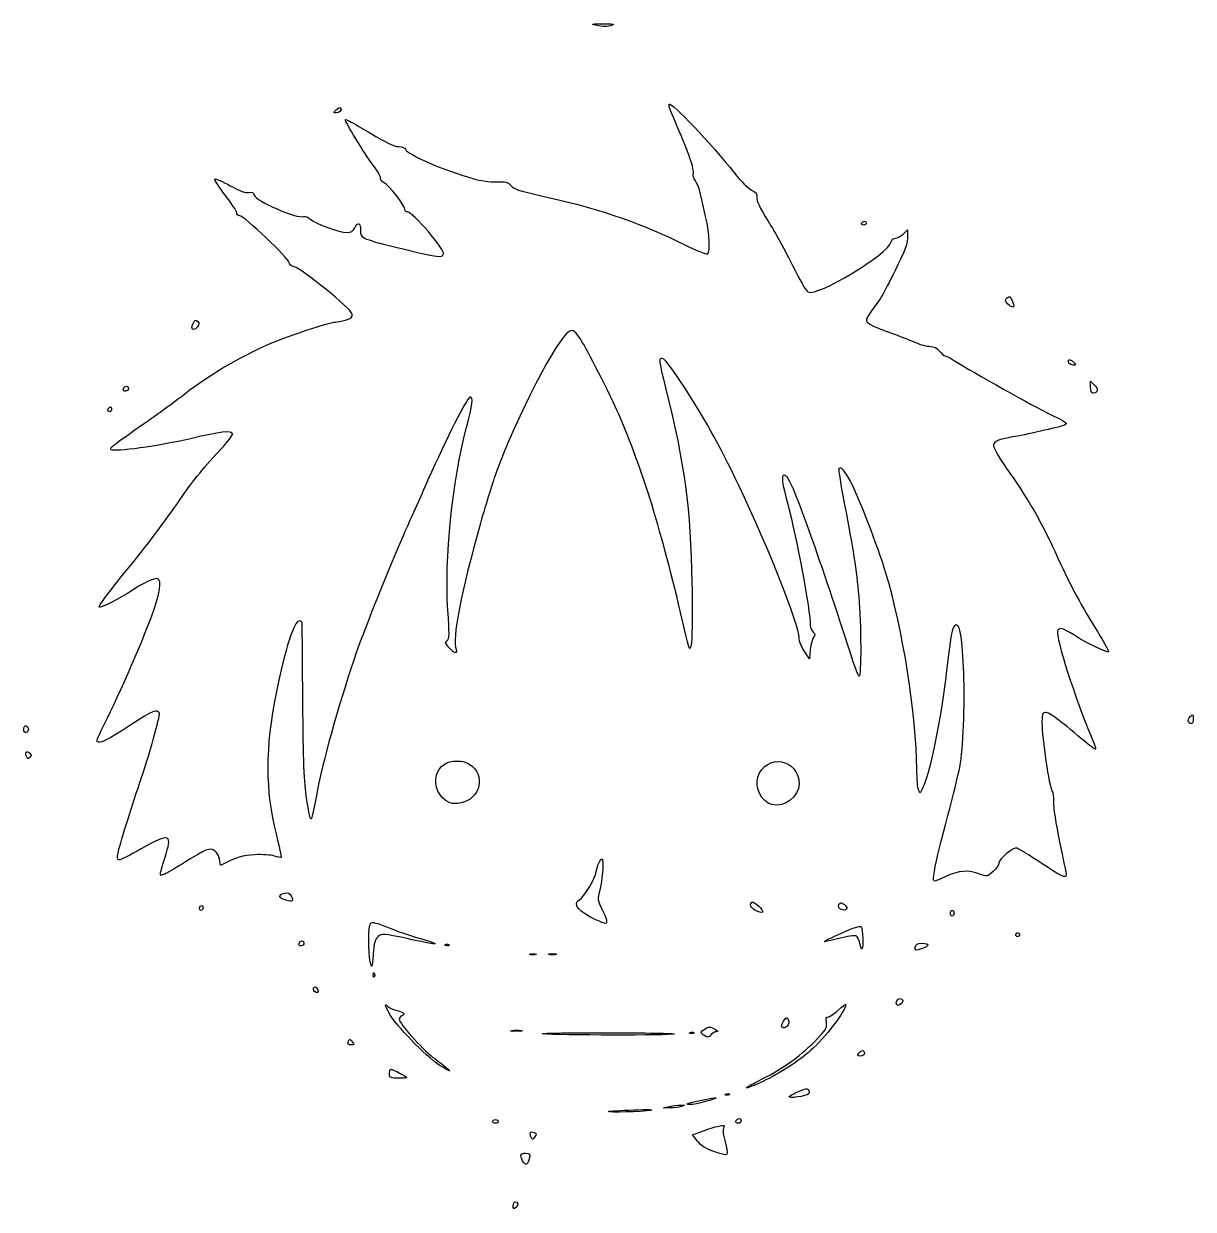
# Model space of a CAD drawing. Extents: x 61.4 to 117, y 125.4 to 225.4.
# Drawn here: x 66.6 to 112.46, y 178.87 to 225.37 of the extents above; entities that cross this region are included whole.
import ezdxf

# ---------------------------------------------------------------- set-up
doc = ezdxf.new("R2010")
doc.units = 0
doc.layers.add('Layer_1', color=7, linetype='CONTINUOUS')

msp = doc.modelspace()

# ---------------------------------------------------------------- linework, layer by layer
at = {"layer": 'Layer_1', "color": 7}
for points in [[(89.019193, 225.313554)], [(99.458213, 217.548388)], [(105.18171, 214.387868)], [(73.196874, 213.464349)], [(70.502134, 211.042328)], [(108.43214, 211.118118)], [(69.899304, 210.218438)], [(66.602544, 197.695815)], [(112.27345, 197.995856)], [(83.304973, 194.81361)], [(95.941683, 194.74221)], [(76.876684, 190.98973)], [(73.488634, 190.6589)], [(89.031993, 190.22414)], [(95.300823, 190.58247)], [(102.93765, 190.48012)], [(77.387994, 189.28519)], [(99.391503, 189.29758)], [(105.50163, 189.63768)], [(87.205873, 188.8824)], [(101.56032, 189.14633)], [(80.191463, 188.57552)], [(78.006134, 187.41565)], [(85.741753, 185.88095)], [(93.248233, 185.71148)], [(96.323943, 186.01989)], [(79.322633, 185.42548)], [(99.348103, 184.98594)], [(82.896273, 184.52324)], [(80.986863, 184.04292)], [(94.958833, 183.66033)], [(96.611793, 183.28184)], [(92.616283, 183.00358)], [(84.989863, 182.31224)], [(89.537863, 182.70531)], [(94.513183, 182.30424)], [(86.491523, 181.72662)], [(93.621223, 181.15021)], [(86.164543, 180.76907)], [(85.795603, 179.00678)]]:
    msp.add_lwpolyline(points, close=True, dxfattribs=at)
for points in [[(78.855173, 221.994346), (78.855753, 221.994346)], [(101.08363, 217.121505), (101.25317, 217.280785), (101.25339, 216.993305)], [(107.58707, 212.058998), (107.58666, 212.059038)], [(108.43211, 211.118118), (108.43211, 211.354158), (108.58751, 211.198758)], [(97.444503, 200.826806), (97.406803, 200.461346), (97.205353, 200.770056)], [(66.705594, 196.62453), (66.705784, 196.62451)], [(102.27879, 191.85672), (102.27842, 191.85677)], [(98.633513, 190.63845), (98.633853, 190.6385)], [(83.144633, 189.24798), (83.144723, 189.24818)], [(86.474673, 188.88236), (86.474703, 188.88266)], [(80.307043, 188.0688), (80.307243, 188.0688)], [(100.81319, 186.95933), (100.81322, 186.95953)], [(86.967783, 185.74895), (86.967783, 185.74875)], [(92.741203, 185.80495), (92.741293, 185.80515)], [(94.133073, 183.3875), (94.133163, 183.3877)], [(91.949183, 182.84082), (91.692783, 182.84182), (91.912553, 182.89772), (91.912583, 182.89812)], [(93.017073, 181.54217), (92.828733, 181.78909), (93.213103, 181.93188)]]:
    msp.add_lwpolyline(points, dxfattribs=at)
for points in [[(89.019193, 225.313554), (88.821923, 225.355074), (88.889503, 225.368064), (89.312223, 225.369864)], [(89.678503, 225.313554), (89.458123, 225.242974), (89.354493, 225.242974), (89.019193, 225.313554)], [(89.312223, 225.369864), (89.688153, 225.371464), (89.803813, 225.353684), (89.678503, 225.313554)], [(91.906233, 222.217699), (92.002133, 222.313569), (93.565443, 220.663244), (94.473123, 219.508005)], [(78.853173, 221.870508), (78.741354, 221.870508), (78.741554, 221.880108), (78.855173, 221.994346)], [(79.025303, 222.072476), (79.097403, 222.000376), (78.986703, 221.870508), (78.853173, 221.870508)], [(78.855753, 221.994346), (78.923853, 222.062456), (79.000163, 222.097616), (79.025303, 222.072476)], [(92.226423, 221.342725), (92.024253, 221.797891), (91.880163, 222.191629), (91.906233, 222.217699)], [(80.296063, 219.835255), (79.978383, 220.237155), (79.169983, 221.568775), (79.215843, 221.614634)], [(79.215843, 221.614634), (79.230843, 221.629634), (79.456603, 221.51432), (79.717543, 221.358378)], [(79.717543, 221.358378), (80.847923, 220.682818), (81.107143, 220.551785), (81.313183, 220.551785)], [(92.856563, 219.493135), (92.910463, 219.633545), (92.663013, 220.359825), (92.226423, 221.342725)], [(81.313183, 220.551785), (81.437193, 220.551785), (81.549283, 220.505485), (81.572633, 220.444645)], [(81.572633, 220.444645), (81.653133, 220.234795), (83.073233, 219.617085), (84.214173, 219.295605)], [(80.594863, 219.313515), (80.594863, 219.392615), (80.460403, 219.627355), (80.296063, 219.835255)], [(94.473123, 219.508005), (94.712753, 219.203015), (95.013583, 218.903525), (95.141643, 218.842455)], [(74.502541, 218.651055), (74.254201, 218.971446), (74.071261, 219.253846), (74.096031, 219.278616)], [(74.096031, 219.278616), (74.120731, 219.303416), (74.393321, 219.185216), (74.701651, 219.015966)], [(80.738093, 219.124325), (80.659293, 219.149325), (80.594863, 219.234465), (80.594863, 219.313515)], [(81.547193, 218.090435), (81.547193, 218.246725), (80.900823, 219.072675), (80.738093, 219.124325)], [(84.214173, 219.295605), (84.506203, 219.213305), (84.899793, 219.159545), (85.145123, 219.168395)], [(85.145123, 219.168395), (85.506803, 219.181395), (85.589833, 219.159395), (85.702273, 219.020565)], [(92.940363, 219.204115), (92.872863, 219.307185), (92.835123, 219.437245), (92.856563, 219.493135)], [(93.341393, 217.808095), (93.092293, 218.922425), (93.066813, 219.011125), (92.940363, 219.204115)], [(74.954091, 217.954916), (74.954091, 218.017416), (74.750891, 218.330656), (74.502541, 218.651055)], [(74.701651, 219.015966), (75.086321, 218.804856), (75.314711, 218.721466), (75.429461, 218.750265)], [(75.429461, 218.750265), (75.553711, 218.781465), (75.606111, 218.756265), (75.633391, 218.651865)], [(75.633391, 218.651865), (75.694091, 218.419715), (77.327791, 217.707485), (77.578721, 217.803775)], [(85.702273, 219.020565), (85.804973, 218.893735), (86.046303, 218.811075), (86.785873, 218.649415)], [(86.785873, 218.649415), (88.940233, 218.178515), (90.688703, 217.596635), (92.221483, 216.840505)], [(95.141643, 218.842455), (95.325133, 218.754955), (95.367713, 218.695325), (95.342583, 218.561075)], [(95.342583, 218.561075), (95.320283, 218.442075), (95.456913, 218.158845), (95.795693, 217.621525)], [(75.070101, 217.841316), (75.006301, 217.841316), (74.954091, 217.892416), (74.954091, 217.954916)], [(77.005271, 216.006046), (77.005271, 216.158936), (75.231311, 217.841316), (75.070101, 217.841316)], [(77.578721, 217.803775), (77.638421, 217.826675), (77.756401, 217.782175), (77.840791, 217.704775)], [(77.840791, 217.704775), (78.031871, 217.529615), (78.990273, 217.181995), (79.282153, 217.181995)], [(81.645893, 217.987815), (81.591593, 217.987815), (81.547193, 218.034015), (81.547193, 218.090435)], [(83.059363, 216.340365), (83.125563, 216.512975), (81.860223, 217.987815), (81.645893, 217.987815)], [(93.411893, 216.337805), (93.533183, 216.412805), (93.500393, 217.096795), (93.341393, 217.808095)], [(79.282153, 217.181995), (79.443093, 217.181995), (79.520893, 217.229795), (79.583433, 217.367025)], [(79.583433, 217.367025), (79.696483, 217.615155), (79.830253, 217.552295), (79.806573, 217.262165)], [(79.806573, 217.262165), (79.782073, 216.961415), (79.893473, 216.913705), (81.528313, 216.525055)], [(95.795693, 217.621525), (96.062443, 217.198475), (96.491593, 216.417435), (96.749373, 215.885885)], [(99.527113, 217.475088), (99.464313, 217.475088), (99.433313, 217.508088), (99.458213, 217.548388)], [(99.458213, 217.548388), (99.483113, 217.588688), (99.534513, 217.621688), (99.572423, 217.621688)], [(99.641323, 217.548388), (99.641323, 217.508088), (99.589923, 217.475088), (99.527113, 217.475088)], [(99.572423, 217.621688), (99.610323, 217.621688), (99.641323, 217.588688), (99.641323, 217.548388)], [(92.221483, 216.840505), (92.834373, 216.538155), (93.370053, 216.311945), (93.411893, 216.337805)], [(97.352053, 214.847716), (97.714983, 214.653475), (100.48636, 216.323425), (100.61454, 216.813585)], [(100.61454, 216.813585), (100.63594, 216.895285), (100.71204, 216.962225), (100.78374, 216.962225)], [(100.78374, 216.962225), (100.85544, 216.962225), (100.99037, 217.033925), (101.08363, 217.121505)], [(101.25339, 216.993305), (101.25354, 216.835195), (101.19069, 216.573965), (101.11372, 216.412805)], [(81.528313, 216.525055), (82.920373, 216.194125), (82.999573, 216.184565), (83.059363, 216.340365)], [(101.11372, 216.412805), (100.4368, 214.994746), (100.26391, 214.672806), (99.973613, 214.289805)], [(77.206721, 215.838276), (77.083131, 215.864876), (77.005271, 215.929776), (77.005271, 216.006046)], [(79.482153, 213.981726), (79.453853, 214.180595), (77.499521, 215.775156), (77.206721, 215.838276)], [(96.749373, 215.885885), (97.007153, 215.354325), (97.278353, 214.887155), (97.352053, 214.847716)], [(105.18172, 214.387868), (105.07247, 214.508568), (105.07106, 214.534198), (105.16912, 214.615598)], [(105.16912, 214.615598), (105.26172, 214.692398), (105.29173, 214.675498), (105.3541, 214.511448)], [(105.3541, 214.511448), (105.3951, 214.403718), (105.4286, 214.301238), (105.4286, 214.283718)], [(79.225753, 213.744046), (79.453073, 213.807146), (79.500713, 213.851336), (79.482153, 213.981726)], [(99.973613, 214.289805), (99.790963, 214.048855), (99.641543, 213.813896), (99.641543, 213.767676)], [(105.4286, 214.283718), (105.4286, 214.206618), (105.29454, 214.263218), (105.18171, 214.387868)], [(73.418094, 213.485749), (73.304904, 213.349358), (73.195334, 213.338748), (73.196874, 213.464349)], [(73.196954, 213.464348), (73.19751, 213.514748), (73.229154, 213.605088), (73.267154, 213.665188)], [(73.267154, 213.665188), (73.320854, 213.750088), (73.355754, 213.754888), (73.424094, 213.686588)], [(73.424094, 213.686588), (73.492394, 213.618288), (73.491094, 213.573589), (73.418094, 213.485749)], [(76.455851, 212.899877), (77.345711, 213.255087), (78.617151, 213.665397), (78.830291, 213.666146)], [(78.830291, 213.666146), (78.894291, 213.666367), (79.072203, 213.701446), (79.225753, 213.744046)], [(99.641543, 213.767676), (99.641543, 213.627226), (99.798833, 213.539256), (100.52257, 213.274956)], [(87.984413, 213.294626), (87.535833, 213.054557), (85.912133, 209.924167), (85.137113, 207.805207)], [(88.518163, 212.859886), (88.217693, 213.333187), (88.153753, 213.385267), (87.984413, 213.294626)], [(100.52257, 213.274956), (100.90426, 213.135575), (101.37586, 212.952186), (101.57059, 212.867446)], [(72.902911, 210.842677), (73.910541, 211.635746), (75.290221, 212.434596), (76.455851, 212.899877)], [(90.005203, 209.893016), (89.748663, 210.507587), (88.762783, 212.474567), (88.518163, 212.859886)], [(101.57059, 212.867446), (101.76531, 212.782746), (102.02429, 212.713355), (102.14609, 212.713355)], [(102.14609, 212.713355), (102.29507, 212.713355), (102.41472, 212.653455), (102.51162, 212.530216)], [(102.51162, 212.530216), (102.59082, 212.429486), (102.68691, 212.347076), (102.72507, 212.347076)], [(91.544083, 212.196987), (91.520183, 212.158287), (91.632483, 211.607507), (91.793683, 210.973146)], [(92.355263, 211.341527), (91.820753, 212.154366), (91.637303, 212.347826), (91.544083, 212.196987)], [(102.72507, 212.347076), (102.76327, 212.347076), (102.93391, 212.258976), (103.10435, 212.151375)], [(103.10435, 212.151375), (103.82544, 211.695996), (106.24768, 210.338395), (106.83897, 210.058225)], [(107.58666, 212.059038), (107.50076, 212.198028), (107.62606, 212.232328), (107.75362, 212.104738)], [(107.75362, 212.104738), (107.86782, 211.990538), (107.86802, 211.980898), (107.75662, 211.980898)], [(107.75662, 211.980898), (107.68992, 211.980898), (107.61363, 212.016098), (107.58707, 212.058998)], [(70.502144, 211.042318), (70.547444, 211.178148), (70.705124, 211.200678), (70.705124, 211.071318)], [(94.640433, 207.257186), (93.891213, 208.831936), (93.239173, 209.997346), (92.355263, 211.341527)], [(108.58751, 211.198758), (108.74781, 211.038458), (108.72319, 210.882068), (108.53771, 210.882068)], [(70.589134, 210.955328), (70.525334, 210.955328), (70.486194, 210.994528), (70.502134, 211.042328)], [(70.705124, 211.071318), (70.705124, 211.007518), (70.652924, 210.955328), (70.589134, 210.955328)], [(71.401161, 209.747306), (71.965231, 210.143637), (72.641021, 210.636556), (72.902911, 210.842677)], [(84.092473, 210.719817), (83.976273, 210.684417), (83.170543, 209.090516), (82.452483, 207.475607)], [(83.967933, 209.526786), (84.202243, 210.401366), (84.240193, 210.764826), (84.092473, 210.719817)], [(91.793683, 210.973146), (92.506723, 208.167607), (92.751583, 206.333686), (92.803533, 203.409826)], [(108.53771, 210.882068), (108.46761, 210.882068), (108.43214, 210.961468), (108.43214, 211.118118)], [(69.899304, 210.218438), (69.899304, 210.256338), (69.932304, 210.307738), (69.972604, 210.332648)], [(69.972604, 210.149538), (69.932304, 210.149538), (69.899304, 210.180538), (69.899304, 210.218438)], [(69.972604, 210.332648), (70.012904, 210.357548), (70.045904, 210.326648), (70.045904, 210.263748)], [(70.045904, 210.263748), (70.045904, 210.200948), (70.012904, 210.149538), (69.972604, 210.149538)], [(70.038671, 208.662267), (69.963171, 208.737767), (69.954471, 208.730867), (71.401161, 209.747306)], [(92.510553, 201.615046), (91.686423, 205.221336), (90.977373, 207.564117), (90.005203, 209.893016)], [(106.83897, 210.058225), (107.19151, 209.891186), (107.47996, 209.731506), (107.47996, 209.703386)], [(74.787581, 209.288087), (74.739181, 209.425026), (74.346031, 209.378587), (73.136001, 209.092976)], [(74.349911, 208.702037), (74.608561, 208.973667), (74.805521, 209.237396), (74.787581, 209.288087)], [(83.232493, 202.373306), (83.091743, 204.366026), (83.407093, 207.433397), (83.967933, 209.526786)], [(107.36303, 209.607386), (107.21262, 209.549686), (105.775, 209.226305), (105.39215, 209.164075)], [(107.47996, 209.703386), (107.47996, 209.675286), (107.42736, 209.632086), (107.36303, 209.607386)], [(73.136001, 209.092976), (71.919771, 208.805896), (70.142221, 208.558717), (70.038671, 208.662267)], [(105.39215, 209.164075), (104.84037, 209.074375), (104.62296, 208.975945), (104.62296, 208.815775)], [(104.62296, 208.815775), (104.62296, 208.733175), (104.91358, 208.249516), (105.26876, 207.740926)], [(72.818061, 206.831746), (73.205671, 207.407686), (73.748401, 208.070336), (74.349911, 208.702037)], [(98.565713, 207.926307), (98.540213, 207.900807), (98.639713, 207.261557), (98.786683, 206.505676)], [(99.004283, 207.452647), (98.813763, 207.817066), (98.641983, 208.002576), (98.565713, 207.926307)], [(82.452483, 207.475607), (82.147933, 206.790666), (81.722913, 205.834667), (81.507983, 205.351177)], [(85.137113, 207.805207), (85.011853, 207.462736), (84.731263, 206.554336), (84.513573, 205.786536)], [(96.408853, 207.658696), (96.297703, 207.658696), (96.337853, 207.355056), (96.559093, 206.523226)], [(96.557033, 207.557617), (96.510933, 207.613217), (96.444213, 207.658696), (96.408853, 207.658696)], [(99.015663, 200.680897), (97.931433, 204.092317), (96.795023, 207.270856), (96.557033, 207.557617)], [(100.40838, 203.823127), (100.08554, 204.883126), (99.339663, 206.811187), (99.004283, 207.452647)], [(105.26876, 207.740926), (106.02909, 206.652196), (106.51528, 205.805016), (107.04133, 204.652205)], [(97.003893, 201.278226), (97.003893, 201.780446), (95.814113, 204.790296), (94.640433, 207.257186)], [(70.927341, 204.288936), (71.325501, 204.762866), (72.381501, 206.183077), (72.818061, 206.831746)], [(96.559093, 206.523226), (96.925253, 205.146386), (97.443413, 202.366816), (97.443413, 201.779447)], [(98.786683, 206.505676), (99.120083, 204.791316), (99.247003, 203.970066), (99.344403, 202.897036)], [(84.513573, 205.786536), (83.755813, 203.113846), (83.388373, 201.208996), (83.557003, 200.827546)], [(81.507983, 205.351177), (81.013893, 204.239656), (79.955063, 201.601236), (79.655873, 200.736026)], [(107.04133, 204.652205), (107.64864, 203.321295), (107.95413, 202.741925), (108.58763, 201.719575)], [(69.553321, 202.486176), (69.516421, 202.523076), (70.226961, 203.455276), (70.927341, 204.288936)], [(101.62344, 196.12084), (101.60424, 198.266265), (101.07063, 201.648787), (100.40838, 203.823127)], [(71.847801, 203.600416), (71.734241, 203.644016), (71.267371, 203.425236), (70.815111, 203.116546)], [(71.612451, 202.112296), (71.959311, 203.073226), (72.031541, 203.529906), (71.847801, 203.600416)], [(92.803533, 203.409826), (92.823933, 202.261536), (92.811533, 201.190167), (92.776033, 201.028996)], [(70.815111, 203.116546), (70.423171, 202.849037), (69.601141, 202.438356), (69.553321, 202.486176)], [(99.344403, 202.897036), (99.438903, 201.856286), (99.446343, 199.722936), (99.355303, 199.779186)], [(83.206593, 201.174936), (83.295993, 201.240336), (83.299893, 201.418906), (83.232493, 202.373306)], [(69.692361, 197.752926), (70.147951, 198.611928), (71.261681, 201.140546), (71.612451, 202.112296)], [(77.404161, 201.944716), (77.198821, 201.944716), (76.858851, 200.881196), (76.497811, 199.109456)], [(77.520261, 201.889816), (77.519261, 201.920016), (77.466661, 201.944716), (77.404161, 201.944716)], [(77.546961, 198.794736), (77.533661, 200.466816), (77.521561, 201.859596), (77.520261, 201.889816)], [(103.45103, 200.128736), (103.38823, 201.401867), (103.30645, 201.835656), (103.13975, 201.780096)], [(92.776033, 201.028996), (92.713133, 200.743676), (92.706133, 200.759066), (92.510553, 201.615046)], [(97.443413, 201.779447), (97.443413, 201.678746), (97.493313, 201.554986), (97.554203, 201.504416)], [(97.554203, 201.504416), (97.643803, 201.430116), (97.647503, 201.391367), (97.573603, 201.302367)], [(103.13975, 201.780096), (103.01244, 201.737696), (102.96484, 201.495726), (102.79022, 200.003416)], [(107.14018, 201.541805), (107.05438, 201.318255), (107.84157, 198.854155), (108.44696, 197.451086)], [(107.77299, 201.394565), (107.32914, 201.677095), (107.20333, 201.706365), (107.14018, 201.541805)], [(109.14375, 200.727056), (109.09415, 200.677456), (108.26606, 201.080685), (107.77299, 201.394565)], [(108.58763, 201.719575), (108.91349, 201.193686), (109.16375, 200.747045), (109.14375, 200.727056)], [(83.272993, 200.898746), (83.128423, 201.066816), (83.118013, 201.110146), (83.206593, 201.174936)], [(97.205353, 200.770056), (97.094553, 200.939856), (97.003893, 201.168536), (97.003893, 201.278226)], [(97.573603, 201.302367), (97.523303, 201.241767), (97.465253, 201.027806), (97.444503, 200.826806)], [(79.655873, 200.736026), (79.058053, 199.007266), (78.374041, 196.62244), (78.166781, 195.54424)], [(83.557003, 200.827546), (83.645403, 200.627616), (83.467903, 200.672076), (83.272993, 200.898746)], [(99.355303, 199.779186), (99.319003, 199.801586), (99.166143, 200.207396), (99.015663, 200.680897)], [(102.79022, 200.003416), (102.56058, 198.040936), (102.10971, 195.86448), (101.81934, 195.31665)], [(103.33507, 196.37599), (103.45387, 197.167197), (103.50905, 198.952756), (103.45103, 200.128736)], [(76.497811, 199.109456), (76.067151, 196.99599), (76.066101, 195.26403), (76.494811, 193.59623)], [(77.690891, 194.99162), (77.598191, 195.58294), (77.565771, 196.43862), (77.546961, 198.794736)], [(71.922431, 198.322876), (71.850331, 198.510785), (71.671421, 198.438147), (70.798431, 197.866536)], [(71.146721, 195.57145), (71.500211, 196.60084), (71.958901, 198.227837), (71.922431, 198.322876)], [(106.66756, 198.355114), (106.54676, 198.355114), (106.52763, 198.299914), (106.52763, 197.951646)], [(108.09176, 197.310436), (107.22872, 198.049796), (106.81249, 198.355114), (106.66756, 198.355114)], [(112.27349, 197.995877), (112.24619, 198.040077), (112.27749, 198.129507), (112.34239, 198.194706)], [(112.46093, 198.114406), (112.46093, 197.912097), (112.36333, 197.850386), (112.27345, 197.995856)], [(112.34239, 198.194706), (112.45162, 198.303947), (112.46093, 198.297636), (112.46093, 198.114406)], [(66.602544, 197.695815), (66.602544, 197.790215), (66.639644, 197.842175), (66.694144, 197.824016)], [(66.694144, 197.567617), (66.639644, 197.549417), (66.602544, 197.601417), (66.602544, 197.695815)], [(66.694144, 197.824016), (66.744544, 197.807216), (66.785744, 197.749516), (66.785744, 197.695815)], [(66.785744, 197.695815), (66.785744, 197.642115), (66.744544, 197.584407), (66.694144, 197.567617)], [(69.484971, 197.206815), (69.455371, 197.236415), (69.548771, 197.482128), (69.692361, 197.752926)], [(70.798431, 197.866536), (69.904241, 197.281047), (69.575741, 197.116048), (69.484971, 197.206815)], [(106.52763, 197.951646), (106.52763, 197.372875), (106.81439, 195.41084), (106.9171, 195.28683)], [(108.62843, 196.9152), (108.60933, 196.8961), (108.36781, 197.073935), (108.09176, 197.310436)], [(108.44696, 197.451086), (108.56589, 197.175467), (108.64755, 196.93432), (108.62843, 196.9152)], [(66.705784, 196.62451), (66.643684, 196.78625), (66.726284, 196.86882), (66.838184, 196.75692)], [(66.838184, 196.75692), (66.904284, 196.69082), (66.904484, 196.6499), (66.839184, 196.58473)], [(95.388703, 195.81704), (95.701233, 196.76401), (97.002633, 196.55045), (97.003623, 195.55203)], [(66.839184, 196.58473), (66.773984, 196.51953), (66.742284, 196.52903), (66.705594, 196.62453)], [(82.791803, 195.8999), (82.913483, 196.2686), (83.179793, 196.45046), (83.598003, 196.45046)], [(83.598003, 196.45046), (84.393553, 196.45046), (84.759613, 195.5734), (84.191313, 195.02892)], [(102.63806, 193.55687), (102.91348, 194.54294), (103.28618, 196.05035), (103.33507, 196.37599)], [(83.304973, 194.81361), (82.900013, 194.97527), (82.656653, 195.49041), (82.791803, 195.8999)], [(95.941683, 194.74221), (95.532323, 194.84843), (95.250083, 195.39702), (95.388703, 195.81704)], [(101.68594, 195.31665), (101.65484, 195.39635), (101.62664, 195.75822), (101.62344, 196.12084)], [(70.300141, 192.84265), (70.346841, 193.09559), (70.817931, 194.61395), (71.146721, 195.57145)], [(78.166781, 195.54424), (77.911371, 194.21552), (77.894521, 194.14467), (77.845551, 194.19363)], [(97.003623, 195.55203), (97.004153, 195.05093), (96.432333, 194.61489), (95.941683, 194.74221)], [(77.845551, 194.19363), (77.826351, 194.21283), (77.756751, 194.57198), (77.690891, 194.99162)], [(84.191313, 195.02892), (83.981073, 194.8275), (83.539113, 194.72014), (83.304973, 194.81361)], [(101.81934, 195.31665), (101.74284, 195.17232), (101.74234, 195.17232), (101.68594, 195.31665)], [(106.9171, 195.28683), (106.9648, 195.22923), (106.9938, 195.03075), (106.9815, 194.84567)], [(106.9815, 194.84567), (106.9689, 194.65477), (107.0719, 193.97759), (107.21958, 193.28062)], [(72.134551, 192.6436), (72.453561, 193.60152), (72.350861, 193.64204), (71.212191, 193.00748)], [(76.494811, 193.59623), (76.621121, 193.10449), (76.710581, 192.68828), (76.693631, 192.67133)], [(102.27842, 191.85677), (102.27848, 192.06605), (102.4559, 192.90469), (102.63806, 193.55687)], [(71.212191, 193.00748), (70.778401, 192.76573), (70.384311, 192.56794), (70.336441, 192.56794)], [(74.160651, 192.86389), (73.993891, 193.06983), (73.828911, 193.03662), (73.250901, 192.68076)], [(105.55531, 193.03022), (105.40544, 193.08462), (104.8427, 192.62028), (104.8427, 192.44222)], [(106.49704, 192.44584), (106.0505, 192.74134), (105.62673, 193.00431), (105.55531, 193.03022)], [(107.21958, 193.28062), (107.36278, 192.60492), (107.47993, 192.01979), (107.47993, 191.98033)], [(70.336441, 192.56794), (70.275641, 192.56794), (70.264741, 192.65084), (70.300141, 192.84265)], [(71.963581, 191.97959), (71.949781, 192.02099), (72.026681, 192.3198), (72.134551, 192.6436)], [(73.250901, 192.68076), (73.019231, 192.53812), (72.640451, 192.30507), (72.409181, 192.16287)], [(74.294801, 192.51709), (74.294801, 192.61669), (74.234401, 192.77277), (74.160651, 192.86389)], [(75.666301, 192.77393), (75.191771, 192.74743), (74.952041, 192.67277), (74.349801, 192.36412)], [(76.429061, 192.72203), (76.300501, 192.76683), (75.957251, 192.79023), (75.666301, 192.77393)], [(76.693631, 192.67133), (76.676731, 192.65443), (76.557631, 192.67733), (76.429061, 192.72203)], [(89.053953, 192.11869), (89.080853, 192.27776), (89.148853, 192.46863), (89.205073, 192.54286)], [(89.205073, 192.54286), (89.296573, 192.66357), (89.307303, 192.63526), (89.307053, 192.2749)], [(72.409181, 192.16287), (72.177901, 192.02066), (71.977381, 191.93819), (71.963581, 191.97959)], [(74.349801, 192.36412), (74.319601, 192.34862), (74.294801, 192.41752), (74.294801, 192.51709)], [(88.389473, 191.00759), (88.579473, 191.11558), (89.004573, 191.82639), (89.053953, 192.11869)], [(89.307053, 192.2749), (89.306903, 192.0533), (89.258853, 191.6742), (89.200373, 191.43246)], [(104.09728, 192.01505), (103.66498, 192.18803), (103.25497, 192.15686), (102.73658, 191.91162)], [(104.61155, 192.11769), (104.3831, 191.9043), (104.37709, 191.9031), (104.09728, 192.01505)], [(104.8427, 192.44222), (104.8427, 192.38252), (104.73868, 192.23647), (104.61155, 192.11769)], [(107.47993, 191.98033), (107.47993, 191.83185), (107.28626, 191.92363), (106.49704, 192.44584)], [(102.73658, 191.91162), (102.28097, 191.69608), (102.27874, 191.69581), (102.27879, 191.85672)], [(76.876734, 190.98973), (76.592634, 191.07333), (76.565364, 191.2182), (76.824334, 191.26772)], [(76.824334, 191.26772), (76.956734, 191.29302), (77.031724, 191.26272), (77.085484, 191.16231)], [(77.085484, 191.16231), (77.196404, 190.95506), (77.143384, 190.91122), (76.876684, 190.98973)], [(89.200373, 191.43246), (89.096873, 191.00489), (89.098933, 190.98326), (89.276273, 190.63819)], [(73.488634, 190.6589), (73.488634, 190.6968), (73.521634, 190.7482), (73.561934, 190.77311)], [(73.561934, 190.77311), (73.602234, 190.79801), (73.635234, 190.76711), (73.635234, 190.70421)], [(73.635234, 190.70421), (73.635234, 190.64141), (73.602234, 190.59), (73.561934, 190.59)], [(89.031953, 190.22414), (88.371283, 190.52396), (88.106543, 190.84679), (88.389473, 191.00759)], [(95.300823, 190.5825), (95.105413, 190.69644), (95.041603, 190.83877), (95.154623, 190.90862)], [(95.154623, 190.90862), (95.240423, 190.96172), (95.639943, 190.58769), (95.566853, 190.52267)], [(98.633853, 190.6385), (98.509763, 190.6886), (98.517193, 190.88301), (98.642853, 190.88301)], [(98.642853, 190.88301), (98.767103, 190.88301), (98.924773, 190.70421), (98.858743, 190.63818)], [(73.561934, 190.59), (73.521634, 190.59), (73.488634, 190.621), (73.488634, 190.6589)], [(89.403603, 190.07882), (89.373403, 190.07961), (89.206163, 190.14512), (89.031993, 190.22414)], [(89.276273, 190.63819), (89.459123, 190.28232), (89.506133, 190.07582), (89.403603, 190.07882)], [(95.566853, 190.52267), (95.531253, 190.49097), (95.411543, 190.51767), (95.300823, 190.58247)], [(98.858743, 190.63818), (98.805043, 190.58448), (98.767243, 190.58448), (98.633513, 190.63845)], [(102.93765, 190.48012), (102.93765, 190.54052), (102.97065, 190.59001), (103.01095, 190.59001)], [(103.01095, 190.37024), (102.97065, 190.37024), (102.93765, 190.41964), (102.93765, 190.48012)], [(103.01095, 190.59001), (103.05125, 190.59001), (103.08425, 190.54051), (103.08425, 190.48012)], [(103.08425, 190.48012), (103.08425, 190.41972), (103.05125, 190.37024), (103.01095, 190.37024)], [(80.191453, 188.57549), (80.099853, 188.9829), (80.112053, 189.99036), (80.209753, 190.08809)], [(80.209753, 190.08809), (80.268453, 190.14679), (80.446353, 190.10359), (80.863693, 189.92897)], [(80.863693, 189.92897), (81.178983, 189.79707), (81.713453, 189.61261), (82.051403, 189.51904)], [(98.664313, 189.70127), (99.155863, 189.92443), (99.385943, 189.99546), (99.440503, 189.9409)], [(99.440503, 189.9409), (99.509603, 189.8718), (99.530303, 189.13615), (99.464903, 189.07083)], [(77.474994, 189.19819), (77.411194, 189.19819), (77.372054, 189.23729), (77.387994, 189.28519)], [(77.388004, 189.28518), (77.433304, 189.42102), (77.590984, 189.44354), (77.590984, 189.31418)], [(77.590984, 189.31418), (77.590984, 189.25038), (77.538784, 189.19819), (77.474994, 189.19819)], [(80.503363, 189.56473), (80.376133, 189.46171), (80.338273, 189.32921), (80.302013, 188.86018)], [(81.634553, 189.48343), (80.704493, 189.68209), (80.652903, 189.6858), (80.503363, 189.56473)], [(82.676203, 189.27336), (82.639303, 189.27436), (82.170523, 189.36896), (81.634553, 189.48343)], [(82.051403, 189.51904), (82.608403, 189.36483), (82.854023, 189.26825), (82.676203, 189.27336)], [(97.985463, 189.3643), (97.974563, 189.3752), (98.280053, 189.52683), (98.664313, 189.70127)], [(98.567893, 189.48839), (98.258443, 189.40929), (97.996353, 189.35341), (97.985463, 189.3643)], [(99.237313, 189.5913), (99.178613, 189.6138), (98.877333, 189.5675), (98.567893, 189.48839)], [(99.391533, 189.29758), (99.365433, 189.43658), (99.296033, 189.56876), (99.237313, 189.5913)], [(99.464903, 189.07083), (99.450603, 189.05653), (99.417603, 189.15853), (99.391503, 189.29758)], [(101.56028, 189.14629), (101.57708, 189.25861), (101.64028, 189.29632), (101.8205, 189.30138)], [(101.8205, 189.30138), (102.13678, 189.31038), (102.12391, 189.18122), (101.7984, 189.07933)], [(105.50163, 189.63768), (105.50163, 189.67798), (105.53463, 189.71098), (105.57493, 189.71098)], [(105.57493, 189.56438), (105.53463, 189.56438), (105.50163, 189.59738), (105.50163, 189.63768)], [(105.57493, 189.71098), (105.61523, 189.71098), (105.64823, 189.67798), (105.64823, 189.63768)], [(105.64823, 189.63768), (105.64823, 189.59738), (105.61523, 189.56438), (105.57493, 189.56438)], [(80.302013, 188.86018), (80.259313, 188.30791), (80.254413, 188.29539), (80.191463, 188.57552)], [(83.188933, 189.20368), (83.103633, 189.20768), (83.086233, 189.22458), (83.144633, 189.24798)], [(83.144723, 189.24818), (83.197623, 189.26938), (83.260793, 189.26678), (83.285133, 189.24218)], [(83.285133, 189.24218), (83.309433, 189.21788), (83.266233, 189.20048), (83.188933, 189.20368)], [(86.564873, 188.84586), (86.444003, 188.84686), (86.403423, 188.86376), (86.474673, 188.88236)], [(86.474703, 188.88266), (86.546003, 188.90126), (86.644873, 188.90006), (86.694473, 188.87966)], [(86.694473, 188.87966), (86.744073, 188.85956), (86.685473, 188.84436), (86.564873, 188.84586)], [(87.334073, 188.8489), (87.193053, 188.8489), (87.135363, 188.864), (87.205873, 188.8824)], [(87.205873, 188.8824), (87.276373, 188.9008), (87.391753, 188.9008), (87.462263, 188.8824)], [(87.462263, 188.8824), (87.532763, 188.864), (87.475063, 188.8489), (87.334073, 188.8489)], [(101.7984, 189.07933), (101.55675, 189.00373), (101.53976, 189.00843), (101.56032, 189.14633)], [(80.345543, 187.9727), (80.321243, 187.9484), (80.303843, 187.9916), (80.307043, 188.0688)], [(80.307243, 188.0688), (80.311243, 188.1541), (80.328143, 188.1715), (80.351543, 188.1131)], [(80.351543, 188.1131), (80.372743, 188.0602), (80.370143, 187.99704), (80.345543, 187.9727)], [(78.006104, 187.4156), (77.936104, 187.4856), (77.945904, 187.58653), (78.022704, 187.58653)], [(78.130294, 187.47665), (78.173094, 187.36499), (78.095094, 187.32662), (78.006134, 187.41565)], [(78.022704, 187.58653), (78.058704, 187.58653), (78.107104, 187.53713), (78.130294, 187.47665)], [(101.02755, 186.95733), (100.91686, 186.82396), (100.81319, 186.82503), (100.81319, 186.95933)], [(100.81322, 186.95953), (100.81322, 187.09083), (100.93426, 187.17139), (101.03655, 187.10817)], [(101.03655, 187.10817), (101.08905, 187.07577), (101.08625, 187.02797), (101.02755, 186.95733)], [(80.930353, 186.56095), (80.760503, 186.88166), (80.746553, 186.93788), (80.861953, 186.83653)], [(80.861953, 186.83653), (80.941753, 186.76653), (81.112633, 186.68807), (81.241773, 186.66224)], [(82.896313, 184.52324), (82.356763, 184.87231), (81.177123, 186.095), (80.930353, 186.56095)], [(81.241773, 186.66224), (81.511673, 186.60824), (81.595203, 186.52194), (81.436473, 186.46104)], [(98.835313, 186.89548), (98.835313, 186.66063), (98.012283, 185.57959), (97.470253, 185.10247)], [(98.141003, 186.41442), (98.200303, 186.41442), (98.380803, 186.53364), (98.542083, 186.67935)], [(98.542083, 186.67935), (98.703363, 186.82505), (98.835313, 186.92231), (98.835313, 186.89548)], [(81.436473, 186.46104), (81.376273, 186.43794), (81.327013, 186.37354), (81.327013, 186.31803)], [(81.327013, 186.31803), (81.327013, 186.16468), (82.207103, 185.17095), (82.636533, 184.83942)], [(93.303703, 185.93104), (93.469573, 186.03972), (93.509473, 186.04098), (93.689603, 185.94324)], [(96.323983, 186.01992), (96.299183, 186.04472), (96.331983, 186.14616), (96.397183, 186.24543)], [(96.582293, 186.30643), (96.680193, 186.13154), (96.458333, 185.8855), (96.323943, 186.01989)], [(96.397183, 186.24543), (96.500593, 186.40325), (96.523833, 186.41092), (96.582293, 186.30643)], [(97.835493, 185.67802), (98.067073, 185.93557), (98.110093, 186.02971), (98.075403, 186.20313)], [(98.075403, 186.20313), (98.044103, 186.35947), (98.061203, 186.41442), (98.141003, 186.41442)], [(85.905573, 185.84935), (85.704113, 185.84988), (85.630393, 185.86415), (85.741753, 185.88095)], [(85.741753, 185.88095), (85.853103, 185.89775), (86.017933, 185.89735), (86.108033, 185.87995)], [(86.108033, 185.87995), (86.198133, 185.86255), (86.107033, 185.84875), (85.905573, 185.84935)], [(86.967783, 185.74875), (86.746183, 185.77245), (87.840893, 185.79175), (89.400463, 185.79175)], [(92.110943, 185.74195), (91.960193, 185.68195), (87.538903, 185.68775), (86.967783, 185.74895)], [(89.400463, 185.79175), (90.960033, 185.79175), (92.179753, 185.76935), (92.110943, 185.74195)], [(92.785503, 185.76065), (92.700203, 185.76465), (92.682813, 185.78155), (92.741203, 185.80495)], [(92.741293, 185.80515), (92.794193, 185.82635), (92.857363, 185.82375), (92.881703, 185.79915)], [(92.881703, 185.79915), (92.906003, 185.77485), (92.862803, 185.75755), (92.785503, 185.76065)], [(93.248203, 185.71155), (93.126863, 185.80365), (93.130363, 185.81747), (93.303703, 185.93104)], [(93.560883, 185.71848), (93.450663, 185.58568), (93.415133, 185.58489), (93.248233, 185.71148)], [(93.771303, 185.8313), (93.705703, 185.8293), (93.611043, 185.7789), (93.560883, 185.71848)], [(93.689603, 185.94324), (93.817643, 185.87374), (93.847263, 185.83317), (93.771303, 185.8313)], [(95.738403, 184.07122), (96.487123, 184.4523), (97.278733, 185.05883), (97.835493, 185.67802)], [(79.433653, 185.31559), (79.327583, 185.31559), (79.293433, 185.34939), (79.322633, 185.42548)], [(79.322643, 185.42548), (79.345843, 185.48588), (79.373743, 185.53536), (79.384643, 185.53536)], [(79.384643, 185.53536), (79.395543, 185.53536), (79.445543, 185.48586), (79.495653, 185.42548)], [(79.495653, 185.42548), (79.571753, 185.33378), (79.561553, 185.31559), (79.433653, 185.31559)], [(97.470253, 185.10247), (96.969523, 184.66171), (96.222093, 184.17888), (95.584453, 183.88427)], [(99.348103, 184.98594), (99.398303, 185.04634), (99.468223, 185.09582), (99.503583, 185.09582)], [(99.503583, 185.09582), (99.538983, 185.09582), (99.567883, 185.04642), (99.567883, 184.98594)], [(82.636533, 184.83942), (82.845283, 184.67826), (83.089313, 184.48981), (83.178823, 184.42064)], [(99.412403, 184.87605), (99.282503, 184.87605), (99.271923, 184.89415), (99.348103, 184.98594)], [(99.567883, 184.98594), (99.567883, 184.92274), (99.501783, 184.87605), (99.412403, 184.87605)], [(80.986863, 184.0429), (80.912063, 184.0736), (80.931963, 184.36326), (81.008863, 184.36326)], [(81.008863, 184.36326), (81.071563, 184.36326), (81.620083, 184.0661), (81.620083, 184.03212)], [(83.178823, 184.42064), (83.446373, 184.21388), (83.282443, 184.27341), (82.896273, 184.52324)], [(81.620083, 184.03212), (81.620083, 183.98782), (81.099513, 183.99672), (80.986863, 184.04292)], [(95.584453, 183.88427), (95.088533, 183.65515), (94.874663, 183.57859), (94.958833, 183.66033)], [(94.958823, 183.66033), (94.975623, 183.67663), (95.326423, 183.86153), (95.738403, 184.07122)], [(92.616283, 183.00356), (92.660483, 183.04776), (93.728403, 183.26779), (93.757513, 183.23867)], [(93.757513, 183.23867), (93.794513, 183.20167), (92.921313, 182.97138), (92.743933, 182.97138)], [(94.177373, 183.3432), (94.092073, 183.3472), (94.074683, 183.3641), (94.133073, 183.3875)], [(94.133163, 183.3877), (94.186063, 183.4089), (94.249233, 183.4063), (94.273573, 183.3817)], [(94.273573, 183.3817), (94.297873, 183.3574), (94.254673, 183.34), (94.177373, 183.3432)], [(97.379313, 183.39073), (97.292713, 183.30413), (96.561473, 183.20042), (96.611793, 183.28184)], [(96.611763, 183.28183), (96.634863, 183.31923), (96.804023, 183.4142), (96.987673, 183.49292)], [(96.987673, 183.49292), (97.250953, 183.60577), (97.333833, 183.61624), (97.379463, 183.54242)], [(97.379463, 183.54242), (97.411263, 183.49092), (97.411163, 183.42266), (97.379313, 183.39073)], [(89.537863, 182.70531), (89.554663, 182.72021), (89.996933, 182.74771), (90.520713, 182.76661)], [(90.520713, 182.76661), (91.074443, 182.78661), (91.350403, 182.77701), (91.180023, 182.74391)], [(91.912583, 182.89812), (92.033463, 182.92892), (92.231253, 182.95462), (92.352123, 182.95542)], [(92.388723, 182.89812), (92.287993, 182.86582), (92.090203, 182.84012), (91.949183, 182.84082)], [(92.352123, 182.95542), (92.565403, 182.95642), (92.566483, 182.95516), (92.388723, 182.89812)], [(92.743933, 182.97138), (92.656033, 182.97138), (92.598583, 182.98588), (92.616283, 183.00358)], [(84.989863, 182.31224), (84.989863, 182.35254), (85.039263, 182.38554), (85.099753, 182.38554)], [(85.099753, 182.23894), (85.039353, 182.23894), (84.989863, 182.27194), (84.989863, 182.31224)], [(85.099753, 182.38554), (85.160153, 182.38554), (85.209633, 182.35254), (85.209633, 182.31224)], [(85.209633, 182.31224), (85.209633, 182.27194), (85.160233, 182.23894), (85.099753, 182.23894)], [(91.180023, 182.74391), (90.888273, 182.68711), (89.479733, 182.65401), (89.537863, 182.70531)], [(94.513183, 182.30424), (94.513183, 182.34024), (94.562583, 182.38864), (94.623073, 182.41182)], [(94.623073, 182.23884), (94.562673, 182.23884), (94.513183, 182.26824), (94.513183, 182.30424)], [(94.623073, 182.41182), (94.689973, 182.43752), (94.732953, 182.41197), (94.732953, 182.34642)], [(94.732953, 182.34642), (94.732953, 182.28722), (94.683553, 182.23884), (94.623073, 182.23884)], [(86.491473, 181.72666), (86.431673, 181.91521), (86.452873, 181.94202), (86.614373, 181.88182)], [(86.614373, 181.88182), (86.719383, 181.84272), (86.722973, 181.81682), (86.639273, 181.70282)], [(93.213103, 181.93188), (93.424513, 182.01038), (93.709563, 182.09886), (93.846563, 182.12843)], [(93.846563, 182.12843), (94.063293, 182.17523), (94.089363, 182.16583), (94.047303, 182.05623)], [(94.047303, 182.05623), (94.020703, 181.98693), (94.029003, 181.81017), (94.065603, 181.6634)], [(86.639273, 181.70282), (86.545973, 181.57586), (86.539033, 181.57698), (86.491523, 181.72662)], [(93.621213, 181.15022), (93.335223, 181.25002), (93.146603, 181.37234), (93.017073, 181.54217)], [(94.065603, 181.6634), (94.259493, 180.88671), (94.286683, 180.91811), (93.621223, 181.15021)], [(86.164543, 180.76904), (86.046083, 180.99039), (86.073643, 181.06689), (86.271853, 181.06689)], [(86.271853, 181.06689), (86.467563, 181.06689), (86.477243, 181.04749), (86.408823, 180.79217)], [(86.408823, 180.79217), (86.354623, 180.58988), (86.264973, 180.5814), (86.164543, 180.76907)], [(85.795683, 179.00674), (85.795683, 179.09224), (85.826683, 179.16222), (85.864583, 179.16222)], [(85.864583, 179.16222), (85.991493, 179.16222), (86.014973, 179.03328), (85.904683, 178.94178)], [(85.904683, 178.94178), (85.813883, 178.86648), (85.795603, 178.87738), (85.795603, 179.00678)]]:
    msp.add_open_spline(points, degree=3, dxfattribs=at)

doc.saveas('drawing.dxf')
